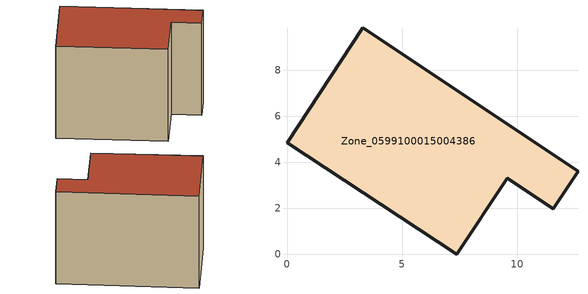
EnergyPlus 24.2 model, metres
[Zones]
Zone_0599100015004386
 floor ground (C_G): 0,4.84 3.28,9.84 12.64,3.6 11.57,1.98 9.56,3.31 7.37,0 z0.85
 wall outside (C_F): 3.28,9.84 0,4.84 7.37,0 9.56,3.31 11.57,1.98 12.64,3.6 3.28,9.84 z0.85:9.3
 roof outside (C_R): 12.64,3.6 3.28,9.84 0,4.84 7.37,0 9.56,3.31 11.57,1.98 z9.3
[BUILDING]
Pand.0599100015004386: North Axis=0; Terrain=City; Loads Convergence Tolerance Value=0.04; Temperature Convergence Tolerance Value=0.4; Solar Distribution=FullExterior; Maximum Number of Warmup Days=25; Minimum Number of Warmup Days=1
[Site:Location]
Rotterdam.The.Hague.AP_ZH_NLD Design_Conditions: Latitude=51.96; Longitude=4.45; Time Zone=1; Elevation=-4.5
[SITE:GROUNDTEMPERATURE:BUILDINGSURFACE]
18, 18, 18, 18, 18, 18, 18, 18, 18, 18, 18, 18
[MATERIAL] Thermal Absorptance=0.9; Solar Absorptance=0.7; Visible Absorptance=0.7
Name | Roughness | Thickness | Conductivity | Density | Specific Heat
G.TI.1965-1974 | MediumSmooth | 0.15 | 0.882353 | 540 | 1210
F.TI.1965-1974 | Rough | 0.3 | 0.697674 | 1920 | 840
R.TI.1965-1974 | MediumRough | 0.2 | 0.232558 | 1500 | 1000
[CONSTRUCTION]
C_G: G.TI.1965-1974
C_F: F.TI.1965-1974
C_R: R.TI.1965-1974
[ZONE]
Zone_0599100015004386: Type=1; Multiplier=1; Ceiling Height=Autocalculate; Volume=Autocalculate; Floor Area=autocalculate; Part of Total Floor Area=Yes
[ZONEINFILTRATION:DESIGNFLOWRATE]
Infil_Zone_0599100015004386: Zone or ZoneList or Space or SpaceList=Zone_0599100015004386; Schedule=AlwaysOn; Design Flow Rate Calculation Method=Flow/Area; Flow Rate per Floor Area=0.003; Constant Term Coefficient=1; Temperature Term Coefficient=0; Velocity Term Coefficient=0; Velocity Squared Term Coefficient=0
[HVACTEMPLATE:ZONE:IDEALLOADSAIRSYSTEM]
Zone_0599100015004386: Maximum Heating Supply Air Temperature=50; Minimum Cooling Supply Air Temperature=13; Maximum Heating Supply Air Humidity Ratio=0.0156; Minimum Cooling Supply Air Humidity Ratio=0.0077; Heating Limit=NoLimit; Cooling Limit=NoLimit; Dehumidification Control Type=ConstantSensibleHeatRatio; Cooling Sensible Heat Ratio=0.7; Dehumidification Setpoint=60; Humidification Control Type=None; Humidification Setpoint=30; Outdoor Air Method=None; Outdoor Air Flow Rate per Person=0.00944; Outdoor Air Flow Rate per Zone Floor Area=0; Outdoor Air Flow Rate per Zone=0; Demand Controlled Ventilation Type=None; Outdoor Air Economizer Type=NoEconomizer; Heat Recovery Type=None; Sensible Heat Recovery Effectiveness=0.7; Latent Heat Recovery Effectiveness=0.65
[ZONECONTROL:THERMOSTAT]
ThermostatControl_Zone_0599100015004386: Zone or ZoneList=Zone_0599100015004386; Control Type Schedule=DualSetpointControlType; Control 1=Thermostat_Zone_0599100015004386; Temperature Difference Between Cutout And Setpoint=0
[THERMOSTATSETPOINT:DUALSETPOINT]
Thermostat_Zone_0599100015004386: Heating Setpoint Temperature Schedule=HeatingSetpoint_Zone_0599100015004386; Cooling Setpoint Temperature Schedule=CoolingSetpoint_Zone_0599100015004386
[SCHEDULE:COMPACT]
HeatingSetpoint_Zone_0599100015004386: Through: 12/31, For: AllDays, Until: 24:00, 21
CoolingSetpoint_Zone_0599100015004386: Through: 12/31, For: AllDays, Until: 24:00, 24
DualSetpointControlType: Through: 12/31, For: AllDays, Until: 24:00, 4
AlwaysOn: Through: 12/31, For: AllDays, Until: 24:00, 1
